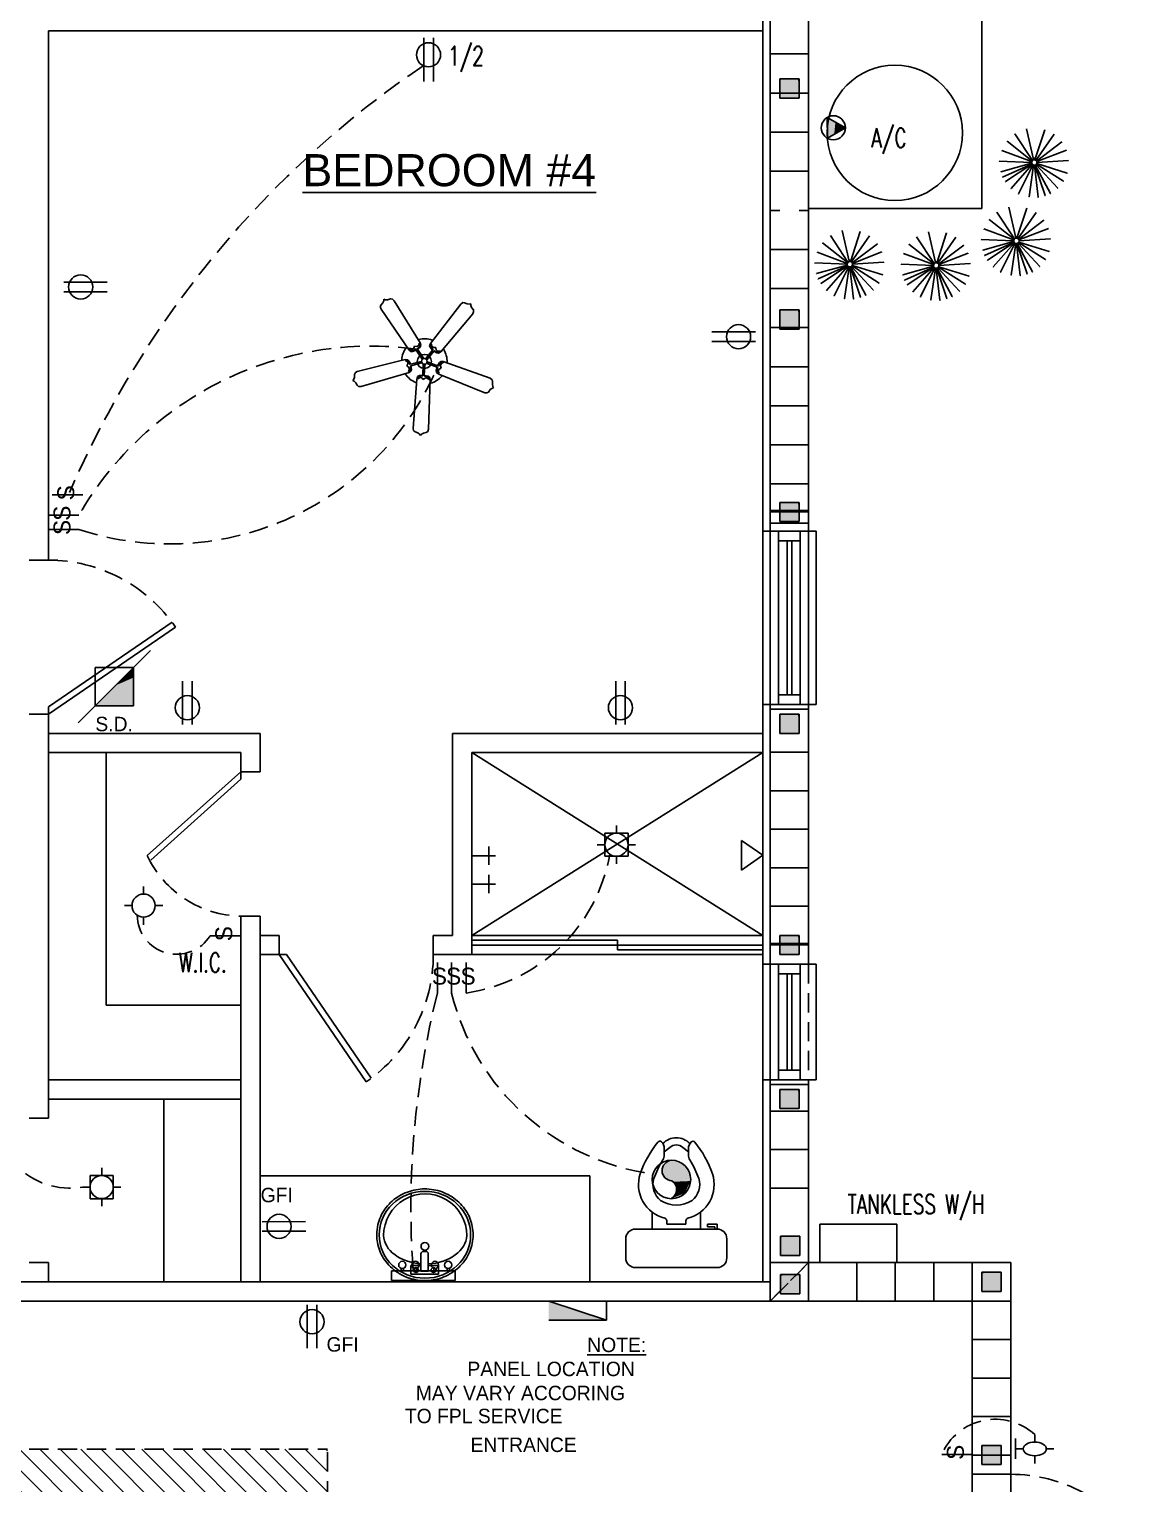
# Model space of a CAD drawing. Header units: inches. Extents: x -25328 to 8149, y -5530 to 4336.
# Drawn here: x -2626.8 to -2396.4, y 1883.8 to 2186.2 of the extents above; entities that cross this region are included whole.
import ezdxf

# ---------------------------------------------------------------- set-up
doc = ezdxf.new("R2010")
doc.units = ezdxf.units.IN
doc.header["$LTSCALE"] = 16
doc.header["$MEASUREMENT"] = 0
doc.linetypes.add('HIDDEN', pattern=[0.375, 0.25, -0.125])
doc.layers.get('0').update_dxf_attribs({"linetype": 'CONTINUOUS'})
doc.layers.add('AREA', color=7, linetype='HIDDEN', plot=False)
for name, color, linetype in [('B1_4', 5, 'CONTINUOUS'), ('BLOCK', 8, 'CONTINUOUS'), ('CELLS', 165, 'CONTINUOUS'), ('CONC', 3, 'CONTINUOUS'), ('COUNTER', 2, 'CONTINUOUS'), ('DIM', 5, 'CONTINUOUS'), ('DIMS', 5, 'CONTINUOUS'), ('DOORS', 1, 'CONTINUOUS'), ('ELECTRIC', 3, 'CONTINUOUS'), ('ELECTRIC LINES', 4, 'HIDDEN'), ('FIXTURES', 2, 'CONTINUOUS'), ('HATCH', 8, 'CONTINUOUS'), ('TEXT', 11, 'CONTINUOUS'), ('TEXT ROOM', 3, 'CONTINUOUS'), ('WALLS EXT', 6, 'CONTINUOUS'), ('WALLS INT', 6, 'CONTINUOUS'), ('WINDOWS', 1, 'CONTINUOUS')]:
    doc.layers.add(name, color=color, linetype=linetype)
doc.styles.add('ARCHM', font='ARCHM.SHX')
doc.styles.add('ATT', font='txt')
doc.styles.add('PAYTS NOTES', font='romans.shx', dxfattribs={"width": 0.7, "height": 4.5})
doc.styles.add('TEST', font='swissk.ttf', dxfattribs={"height": 4})

# ---------------------------------------------------------------- blocks, each defined once
blk = doc.blocks.new('A$C6fa36042')
at = {"layer": 'ELECTRIC'}
for p, q in [((4.16, 18.36), (3.91, 18.07)), ((4.3, 18.65), (4.16, 18.36)), ((4.32, 18.86), (4.3, 18.65)), ((4.54, 18.78), (4.32, 18.86)), ((4.82, 18.79), (4.54, 18.78)), ((5.21, 18.91), (4.82, 18.79)), ((5.49, 18.86), (5.21, 18.91)), ((5.71, 18.67), (5.49, 18.86)), ((9.33, 12.85), (5.71, 18.67)), ((14.95, 18.19), (10.74, 12.73)), ((15.24, 18.4), (14.95, 18.19)), ((15.49, 18.38), (15.24, 18.4)), ((15.84, 18.23), (15.49, 18.38)), ((16.16, 18.19), (15.84, 18.23)), ((16.37, 18.23), (16.16, 18.19)), ((16.37, 18), (16.37, 18.23)), ((3.91, 18.07), (3.81, 17.84)), ((3.81, 17.84), (3.92, 17.5)), ((3.92, 17.5), (7.81, 11.8)), ((12.2, 11.6), (16.62, 16.85)), ((16.46, 17.74), (16.37, 18)), ((16.7, 17.4), (16.46, 17.74)), ((16.62, 16.85), (16.73, 17.12)), ((16.73, 17.12), (16.7, 17.4)), ((8.56, 12.36), (8.46, 12.09)), ((8.87, 12.32), (8.56, 12.36)), ((9.07, 12.39), (8.87, 12.32)), ((8.92, 12), (9.25, 12.34)), ((8.95, 11.94), (9.31, 12.25)), ((9.17, 12.6), (9.07, 12.39)), ((9.2, 12.77), (9.17, 12.6)), ((9.27, 12.76), (9.2, 12.77)), ((9.25, 12.34), (9.34, 12.55)), ((9.34, 12.55), (9.27, 12.76)), ((9.31, 12.25), (9.44, 12.49)), ((9.44, 12.49), (9.33, 12.85)), ((10.74, 12.73), (10.63, 12.45)), ((10.63, 12.45), (10.7, 12.23)), ((10.7, 12.23), (11.06, 11.81)), ((10.84, 12.67), (10.74, 12.49)), ((10.74, 12.49), (10.8, 12.28)), ((10.8, 12.28), (11.11, 11.87)), ((10.89, 12.66), (10.84, 12.67)), ((10.91, 12.48), (10.89, 12.66)), ((11.02, 12.27), (10.91, 12.48)), ((11.21, 12.2), (11.02, 12.27)), ((11.5, 12.19), (11.21, 12.2)), ((11.56, 11.88), (11.5, 12.19)), ((7.27, 10.5), (0.61, 8.85)), ((7.64, 10.49), (7.27, 10.5)), ((7.33, 10.41), (7.29, 10.35)), ((7.29, 10.35), (7.45, 10.27)), ((7.55, 10.42), (7.33, 10.41)), ((7.45, 10.27), (7.62, 10.11)), ((7.73, 10.26), (7.55, 10.42)), ((7.62, 10.11), (7.62, 9.9)), ((7.83, 10.3), (7.64, 10.49)), ((7.95, 9.84), (7.73, 10.26)), ((7.81, 11.8), (8.04, 11.62)), ((8.01, 9.86), (7.83, 10.3)), ((7.92, 11.93), (7.89, 11.88)), ((7.89, 11.88), (8.03, 11.73)), ((8.1, 11.89), (7.92, 11.93)), ((9.45, 10.26), (8.01, 9.86)), ((8.03, 11.73), (8.26, 11.72)), ((8.04, 11.62), (8.28, 11.61)), ((8.34, 11.93), (8.1, 11.89)), ((8.26, 11.72), (8.75, 11.89)), ((8.28, 11.61), (8.78, 11.83)), ((8.46, 12.09), (8.34, 11.93)), ((8.75, 11.89), (8.76, 11.85)), ((8.78, 11.83), (9.6, 10.56)), ((8.94, 11.96), (8.92, 12)), ((9.78, 10.69), (8.95, 11.94)), ((9.52, 10.05), (9.45, 10.26)), ((9.6, 10.56), (9.78, 10.69)), ((11.06, 11.81), (10.11, 10.64)), ((10.11, 10.64), (10.29, 10.52)), ((10.35, 10.19), (10.28, 9.98)), ((10.29, 10.52), (11.22, 11.69)), ((11.75, 9.64), (10.35, 10.19)), ((11.11, 11.87), (11.08, 11.84)), ((11.22, 11.69), (11.63, 11.44)), ((11.24, 11.71), (11.26, 11.74)), ((11.26, 11.74), (11.69, 11.53)), ((11.69, 11.71), (11.56, 11.88)), ((11.63, 11.44), (11.89, 11.4)), ((11.92, 11.68), (11.69, 11.71)), ((11.69, 11.53), (11.92, 11.51)), ((12.03, 10.12), (11.75, 9.64)), ((11.89, 11.4), (12.2, 11.6)), ((12.09, 11.71), (11.92, 11.68)), ((11.92, 11.51), (12.1, 11.64)), ((12.23, 10.25), (12.03, 10.12)), ((12.1, 11.64), (12.09, 11.71)), ((12.3, 10.16), (12.11, 10.03)), ((12.53, 10.23), (12.23, 10.25)), ((12.5, 10.12), (12.3, 10.16)), ((12.51, 10.06), (12.5, 10.12)), ((19.02, 7.91), (12.53, 10.23)), ((0.36, 8.7), (0.22, 8.45)), ((0.22, 8.45), (0.22, 8.04)), ((0.61, 8.85), (0.36, 8.7)), ((1.17, 6.79), (7.79, 8.73)), ((7.62, 9.9), (7.49, 9.62)), ((7.49, 9.62), (7.71, 9.44)), ((7.8, 9.03), (7.7, 8.88)), ((7.7, 8.88), (7.74, 8.83)), ((7.71, 9.44), (7.83, 9.27)), ((7.74, 8.83), (7.93, 8.92)), ((7.79, 8.73), (8.04, 8.89)), ((7.83, 9.27), (7.8, 9.03)), ((7.93, 8.92), (8.01, 9.14)), ((7.98, 9.85), (7.95, 9.84)), ((8.01, 9.14), (7.99, 9.65)), ((7.99, 9.65), (8.04, 9.65)), ((8.04, 8.89), (8.12, 9.11)), ((8.06, 9.66), (9.52, 10.05)), ((8.12, 9.11), (8.06, 9.66)), ((8.98, 8.16), (8.86, 7.81)), ((9.23, 8.28), (8.98, 8.16)), ((9.23, 8.17), (9.02, 8.05)), ((9.7, 8.32), (9.23, 8.28)), ((9.7, 8.25), (9.23, 8.17)), ((9.77, 9.82), (9.7, 8.32)), ((9.7, 8.29), (9.7, 8.25)), ((9.98, 9.82), (9.77, 9.82)), ((9.89, 8.24), (9.9, 8.28)), ((10.38, 8.09), (9.89, 8.24)), ((9.9, 8.31), (9.98, 9.82)), ((10.44, 8.19), (9.9, 8.31)), ((10.28, 9.98), (11.69, 9.45)), ((10.57, 7.95), (10.38, 8.09)), ((10.62, 8.05), (10.44, 8.19)), ((11.69, 9.45), (11.57, 8.99)), ((11.57, 8.99), (11.61, 8.72)), ((11.61, 8.72), (11.91, 8.49)), ((11.75, 9.43), (11.68, 8.96)), ((11.68, 8.96), (11.73, 8.73)), ((11.71, 9.44), (11.75, 9.43)), ((11.73, 8.73), (11.91, 8.6)), ((11.82, 9.61), (11.78, 9.63)), ((12.11, 10.03), (11.82, 9.61)), ((11.85, 9.02), (11.97, 9.19)), ((11.89, 8.79), (11.85, 9.02)), ((11.97, 8.63), (11.89, 8.79)), ((11.91, 8.6), (11.97, 8.63)), ((11.91, 8.49), (18.27, 5.91)), ((11.97, 9.19), (12.24, 9.34)), ((12.17, 9.62), (12.18, 9.82)), ((12.24, 9.34), (12.17, 9.62)), ((12.18, 9.82), (12.34, 9.99)), ((12.34, 9.99), (12.51, 10.06)), ((0.14, 7.78), (0, 7.59)), ((0, 7.59), (0.19, 7.5)), ((0.22, 8.04), (0.14, 7.78)), ((0.19, 7.5), (0.43, 7.28)), ((0.43, 7.28), (0.62, 6.95)), ((0.62, 6.95), (0.81, 6.79)), ((0.81, 6.79), (1.17, 6.79)), ((8.86, 7.81), (8.37, 0.97)), ((9.02, 8.05), (8.96, 7.85)), ((8.96, 7.85), (9.01, 7.79)), ((9.01, 7.79), (9.13, 7.92)), ((9.13, 7.92), (9.34, 8.02)), ((9.34, 8.02), (9.54, 7.96)), ((9.54, 7.96), (9.77, 7.75)), ((9.77, 7.75), (10.01, 7.91)), ((10.01, 7.91), (10.2, 7.96)), ((10.2, 7.96), (10.42, 7.86)), ((10.42, 7.86), (10.54, 7.73)), ((10.5, 0.87), (10.7, 7.76)), ((10.54, 7.73), (10.59, 7.75)), ((10.59, 7.75), (10.57, 7.95)), ((10.7, 7.76), (10.62, 8.05)), ((18.81, 6.01), (19.05, 6.34)), ((19.31, 7.7), (19.02, 7.91)), ((19.05, 6.34), (19.27, 6.5)), ((19.27, 6.5), (19.5, 6.58)), ((19.37, 7.46), (19.31, 7.7)), ((19.33, 7.07), (19.37, 7.46)), ((19.39, 6.76), (19.33, 7.07)), ((19.5, 6.58), (19.39, 6.76)), ((18.27, 5.91), (18.55, 5.89)), ((18.55, 5.89), (18.81, 6.01)), ((8.37, 0.97), (8.43, 0.68)), ((8.43, 0.68), (8.63, 0.48)), ((8.63, 0.48), (9.02, 0.35)), ((9.02, 0.35), (9.24, 0.19)), ((9.24, 0.19), (9.38, 0)), ((9.38, 0), (9.52, 0.16)), ((9.52, 0.16), (9.8, 0.31)), ((9.8, 0.31), (10.18, 0.39)), ((10.18, 0.39), (10.39, 0.53)), ((10.39, 0.53), (10.5, 0.87))]:
    blk.add_line(p, q, dxfattribs=at)
for radius in [0.983, 0.393]:
    blk.add_circle((9.91, 10.25), radius, dxfattribs=at)
for start, end in [(141.8249, 175.765), (69.8249, 103.765), (357.8249, 31.765), (213.8249, 247.765), (285.8249, 319.765)]:
    blk.add_arc((9.91, 10.25), 3.15, start, end, dxfattribs=at)
blk = doc.blocks.new('226')
for p, q in [((0, -9.02), (0, 0)), ((2, -9.02), (2, 0))]:
    blk.add_line(p, q)
blk.add_circle((1, -5.52), 2.51)
blk = doc.blocks.new('SMOKEDET')
at = {"layer": 'ELECTRIC', "linetype": 'Continuous'}
for p, q in [((4.56, 4.17), (8.1, 7.71)), ((-3.44, -3.83), (4.56, 4.17)), ((-3.44, 4.17), (4.56, 4.17)), ((-3.44, -3.83), (-3.44, 4.17)), ((4.56, 4.17), (4.56, -3.83)), ((-3.44, -3.83), (-6.97, -7.36)), ((4.56, -3.83), (-3.44, -3.83))]:
    blk.add_line(p, q, dxfattribs=at)
for points in [[(0.98, 0.51), (4.54, 2.06), (4.56, 4.17)], [(-3.44, -3.83), (4.56, -3.83), (0.98, 0.51), (4.54, 2.06)]]:
    blk.add_solid(points, dxfattribs=at)
at = {"layer": 'TEXT', "style": 'ARCHM'}
blk.add_text('S.D.', height=3, dxfattribs=at).set_placement((-3.39, -9.09))
blk = doc.blocks.new('A$C12A10692')
blk.add_line((1.14, 0), (1.14, 6.34))
at = {"style": 'ARCHM'}
blk.add_text('S', height=3.52, dxfattribs=at).set_placement((0, 1.75))
blk = doc.blocks.new('A$C1FC876C1')
at = {"layer": 'DOORS'}
for p, q in [((26.42, 1.5), (0.72, 19.08)), ((0, 18.07), (26.42, 0)), ((26.42, 0), (26.42, 1.5))]:
    blk.add_line(p, q, dxfattribs=at)
at = {"layer": 'DOORS', "color": 8, "linetype": 'HIDDEN'}
blk.add_arc((26.45, -0.07), 32.07, 90.0483, 145.5621, dxfattribs=at)
blk = doc.blocks.new('CELL')
at = {"layer": 'CELLS', "linetype": 'Continuous'}
for p, q in [((-1.99, -1.89), (-1.99, 2.11)), ((-1.99, 2.11), (2.01, 2.11)), ((2.01, 2.11), (2.01, -1.89)), ((2.01, -1.89), (-1.99, -1.89))]:
    blk.add_line(p, q, dxfattribs=at)
for points in [[(-1.99, 2.11), (-1.99, -1.89), (2.01, 2.11), (-0.07, -1.89)], [(2.01, 2.11), (-0.07, -1.89), (2.01, -0.79), (1.71, -1.89)], [(2.01, -0.79), (1.71, -1.89), (2.01, -1.89)]]:
    blk.add_solid(points, dxfattribs=at)
blk = doc.blocks.new('15PTOI06')
at = {"color": 0, "linetype": 'ByBlock'}
for p, q in [((2, 10.5), (6, 10.5)), ((0, -8.5), (0, 8.5)), ((8, 8.5), (8, -8.5)), ((11.5, 5), (8, 5)), ((9, 2), (9.765178, 2)), ((9, -2), (9, 2)), ((23.431562, 2.5), (24.727861, 2.5)), ((24.931034, 1.327586), (24.062054, 2.5)), ((9.765178, -2), (9, -2)), ((23.431562, -2.5), (24.690476, -2.5)), ((24.931034, -1.327586), (24.062054, -2.5)), ((11.5, -5), (8, -5)), ((8.5, -8), (8, -8)), ((8, -8.5), (9, -8.5)), ((9, -6.5), (8.5, -6.5)), ((8.5, -6.5), (8.5, -8)), ((9, -8.5), (9, -6.5)), ((6, -10.5), (2, -10.5))]:
    blk.add_line(p, q, dxfattribs=at)
for centre, radius, start, end in [((2, 8.5), 2, 90, 180), ((6, 8.5), 2, 0, 90), ((17.25, 0.65), 7.210062, 71.816347, 166.116636), ((12, -13.75), 22.534695, 51.265418, 70.559965), ((19.118098, 0), 6.118098, 147.797266, 212.202734), ((17.25, 0.65), 4.210062, 71.816347, 142.891702), ((12, -13.75), 19.534695, 57.937508, 70.559965), ((24.727861, 4.5), 2, 270, 314.939898), ((25.787408, 3.438228), 0.5, 314.939898, 51.265418), ((9.765178, 2.5), 0.5, 270, 346.116636), ((23.431562, 4.5), 2, 237.937508, 270), ((23.666667, 0), 1.833333, 313.602819, 46.397181), ((23.166667, 0), 3.833333, 313.602819, 46.397181), ((9.765178, -2.5), 0.5, 13.883364, 90), ((17.25, -0.65), 7.210062, 193.883364, 288.183653), ((12, 13.75), 19.534695, 289.440035, 302.062492), ((23.431562, -4.5), 2, 90, 122.062492), ((24.690476, -4.5), 2, 44.162471, 90), ((17.25, -0.65), 4.210062, 217.108298, 288.183653), ((12, 13.75), 22.534695, 289.440035, 308.665009), ((25.766527, -3.454957), 0.5, 308.665009, 44.162471), ((2, -8.5), 2, 180, 270), ((6, -8.5), 2, 270, 0)]:
    blk.add_arc(centre, radius, start, end, dxfattribs=at)
at = {"color": 0, "linetype": 'ByBlock', "style": 'ATT', "flags": 3}
blk.add_attdef('ITEM', (0, -19.5), '', height=6, dxfattribs=at)
blk = doc.blocks.new('pv_snk_lav')
at = {"color": 8}
for p, q in [((-2.92, 19.75), (2.86, 19.75)), ((-2.92, 17.96), (-2.92, 19.75)), ((-0.81, 19.18), (-0.81, 15.54)), ((-0.81, 19.18), (0.69, 19.18)), ((0.69, 19.18), (0.69, 15.54)), ((2.86, 19.75), (2.86, 17.96)), ((-0.81, 17.96), (-2.92, 17.96)), ((2.86, 17.96), (0.69, 17.96)), ((-0.31, 15.04), (0.19, 15.04))]:
    blk.add_line(p, q, dxfattribs=at)
for centre in [(-1.85, 18.92), (1.79, 18.92)]:
    blk.add_circle(centre, 0.504, dxfattribs=at)
blk.add_circle((0, 14), 0.805)
for centre, start, end in [((-0.31, 15.54), 180, 270), ((0.19, 15.54), 270, 0)]:
    blk.add_arc(centre, 0.5, start, end, dxfattribs=at)
blk.add_ellipse((0, 11.59), major_axis=(-9.51, 0), ratio=0.94926)
for centre, ratio, start_param, end_param in [((0.06, 11.59), 0.701896, 4.81318, 6.256692), ((0.06, 11.59), 0.701896, 3.168086, 4.639508), ((0.06, 11.75), 1, 0, 3.141593)]:
    blk.add_ellipse(centre, major_axis=(-8.65, 0), ratio=ratio, start_param=start_param, end_param=end_param)
blk.add_open_spline([(-10.01, 11.59), (-10.01, 10.88), (-9.93, 10.17), (-9.49, 8.32), (-8.99, 7.22), (-7.6, 5.27), (-6.71, 4.42), (-4.67, 3.08), (-3.52, 2.59), (-1.12, 2.04), (0.13, 1.99), (2.58, 2.3), (3.78, 2.68), (5.94, 3.82), (6.91, 4.59), (8.49, 6.4), (9.11, 7.45), (9.89, 9.69), (10.06, 10.88), (9.94, 13.25), (9.64, 14.41), (8.63, 16.57), (7.91, 17.55), (6.14, 19.21), (5.1, 19.88), (2.82, 20.81), (1.6, 21.07), (-0.87, 21.16), (-2.11, 20.98), (-4.45, 20.21), (-5.54, 19.61), (-7.43, 18.09), (-8.22, 17.16), (-9.4, 15.08), (-9.78, 13.93), (-9.99, 12.37), (-10.01, 11.98), (-10.01, 11.59)], degree=3, knots=[0, 0, 0, 0, 0.222872, 0.222872, 0.593959, 0.593959, 0.965045, 0.965045, 1.336132, 1.336132, 1.707218, 1.707218, 2.078305, 2.078305, 2.449391, 2.449391, 2.820478, 2.820478, 3.191564, 3.191564, 3.562651, 3.562651, 3.933737, 3.933737, 4.304824, 4.304824, 4.67591, 4.67591, 5.046996, 5.046996, 5.418083, 5.418083, 5.789169, 5.789169, 6.160256, 6.160256, 6.283185, 6.283185, 6.283185, 6.283185], dxfattribs=at)
blk = doc.blocks.new('A$Caeedf5d7')
at = {"color": 55, "linetype": 'Continuous', "lineweight": -2, "true_color": 0x999f6f}
for points in [[(1.34, 1.489), (0.629, 2.565), (0.629, 2.565)], [(1.39, 1.522), (1.109, 2.763), (1.109, 2.763)], [(1.44, 1.506), (1.837, 2.73), (1.837, 2.73)], [(1.473, 1.489), (2.217, 2.548), (2.217, 2.548)], [(1.307, 1.44), (0.099, 1.886), (0.099, 1.886)], [(1.324, 1.473), (0.314, 2.267), (0.314, 2.267)], [(1.506, 1.456), (2.532, 2.234), (2.532, 2.234)], [(1.522, 1.44), (2.714, 1.903), (2.714, 1.903)], [(1.307, 1.406), (0, 1.456), (0, 1.456)], [(1.307, 1.373), (0.066, 1.026), (0.066, 1.026)], [(1.307, 1.34), (0.132, 0.811), (0.132, 0.811)], [(1.324, 1.34), (0.248, 0.629), (0.248, 0.629)], [(1.324, 1.307), (0.48, 0.347), (0.48, 0.347)], [(1.357, 1.291), (0.778, 0.132), (0.778, 0.132)], [(1.39, 1.291), (1.208, 0.017), (1.208, 0.017)], [(1.423, 1.291), (1.572, 0), (1.572, 0)], [(1.44, 1.291), (1.853, 0.066), (1.853, 0.066)], [(1.456, 1.291), (2.068, 0.149), (2.068, 0.149)], [(1.489, 1.307), (2.366, 0.364), (2.366, 0.364)], [(1.506, 1.34), (2.598, 0.645), (2.598, 0.645)], [(1.522, 1.406), (2.796, 1.489), (2.796, 1.489)], [(1.522, 1.357), (2.747, 0.976), (2.747, 0.976)]]:
    blk.add_lwpolyline(points, dxfattribs=at)
at = {"color": 254, "linetype": 'Continuous', "lineweight": -2, "true_color": 0xe3e9d2}
blk.add_lwpolyline([(1.44, 1.572), (1.39, 1.555), (1.39, 1.555)], dxfattribs=at)
at = {"color": 55, "linetype": 'Continuous', "lineweight": -2, "true_color": 0x999f6f}
blk.add_open_spline([(1.34, 1.489), (1.307, 1.44), (1.291, 1.373), (1.34, 1.324), (1.34, 1.324), (1.373, 1.291), (1.456, 1.274), (1.489, 1.324), (1.489, 1.324), (1.539, 1.357), (1.539, 1.44), (1.506, 1.473), (1.506, 1.473), (1.456, 1.522), (1.39, 1.522), (1.34, 1.489)], degree=3, knots=[0, 0, 0, 0, 0.0625, 0.0625, 0.0625, 0.062501, 0.125, 0.125, 0.125, 0.125001, 0.1875, 0.1875, 0.1875, 0.187501, 1, 1, 1, 1], dxfattribs=at)
blk = doc.blocks.new('ELEC220')
at = {"layer": 'ELECTRIC', "linetype": 'Continuous', "extrusion": (0, 0, -1)}
for p, q in [((2.38, -0.01), (-1.37, 2.14)), ((2.38, -0.01), (-1.37, 2.14)), ((-1.37, 2.14), (-1.36, -2.19)), ((-1.37, 2.14), (-1.36, -2.19)), ((-1.36, -2.19), (2.38, -0.01)), ((-1.36, -2.19), (2.38, -0.01))]:
    blk.add_line(p, q, dxfattribs=at)
blk.add_circle((0.12, -0.02), 2.5, dxfattribs=at)
for points in [[(1.36, -2.19), (-2.38, -0.01), (1.37, 2.14), (1.36, -2.19)], [(1.36, -2.19), (1.37, 2.14), (-0.06, -1.38), (-0.32, 1.2)], [(-0.06, -1.38), (-0.32, 1.2), (-1.35, -0.6), (-1.64, 0.43)], [(-1.35, -0.6), (-1.64, 0.43), (-2.38, -0.01)]]:
    blk.add_solid(points, dxfattribs=at)
blk = doc.blocks.new('LIGHT')
at = {"layer": 'TEXT', "linetype": 'Continuous'}
for p, q in [((0, 2.41), (0, 4)), ((-2.41, 0), (-4, 0)), ((2.41, 0), (4, 0)), ((0, -2.41), (0, -4))]:
    blk.add_line(p, q, dxfattribs=at)
blk.add_circle((0, 0), 2.41, dxfattribs=at)
blk = doc.blocks.new('OHLIGHT')
at = {"layer": 'ELECTRIC'}
blk.add_blockref('LIGHT', (0.99, -0.12), dxfattribs=at)
blk = doc.blocks.new('A$C0D594376')
at = {"layer": 'ELECTRIC'}
for p, q in [((0, 2), (0, 4)), ((0, 4), (13.24, 4)), ((13.24, 4), (13.24, 2)), ((0, 2), (13.24, 2)), ((1.22, 2), (1.22, 1.46)), ((1.72, 2), (1.72, 1.47)), ((3.96, 2), (3.96, 1.46)), ((4.46, 2), (4.46, 1.47)), ((8, 2), (8, 1.46)), ((8.5, 2), (8.5, 1.47)), ((10.74, 2), (10.74, 1.46)), ((11.24, 2), (11.24, 1.47))]:
    blk.add_line(p, q, dxfattribs=at)
for centre in [(1.48, 0.75), (4.22, 0.75), (8.26, 0.75), (11.01, 0.75)]:
    blk.add_circle(centre, 0.753, dxfattribs=at)
blk = doc.blocks.new('BATHFAN')
at = {"layer": 'ELECTRIC', "linetype": 'Continuous'}
blk.add_circle((-0.43, -0.03), 4, dxfattribs=at)
for centre, radius, start, end in [((-0.23, 1.82), 2.15, 95.6022, 266.541), ((-1.46, -2.12), 2.11, 298.9646, 58.5156)]:
    blk.add_arc(centre, radius, start, end, dxfattribs=at)
for points in [[(-1.69, 3.4), (3.09, 1.2), (-2.33, 2), (3.57, -0.08)], [(-0.4, 3.97), (2.45, 2.8), (-1.69, 3.4), (3.09, 1.2)], [(-2.33, 2), (3.57, -0.08), (-2.37, 1.56), (3.53, -0.24)], [(-2.37, 1.56), (3.53, -0.24), (-2.17, 0.84), (3.49, -0.32)], [(-2.17, 0.84), (3.49, -0.32), (-1.69, 0.28), (1.64, 0.04)], [(-1.69, 0.28), (1.64, 0.04), (-1.08, -0.12), (2.09, -0.08)], [(-1.08, -0.12), (2.09, -0.08), (-0.12, -0.52), (3.45, -0.36)], [(-0.12, -0.52), (3.45, -0.36), (0.4, -1.05), (3.25, -0.88)], [(0.4, -1.05), (3.25, -0.88), (0.64, -1.61), (2.65, -2.29)], [(0.64, -2.65), (2.41, -2.89), (0.4, -3.21), (1.44, -3.25)], [(0.64, -1.61), (2.65, -2.29), (0.64, -2.65), (2.41, -2.89)], [(0.16, -3.57), (0.44, -3.65), (-0.44, -3.97)], [(0.4, -3.21), (1.44, -3.25), (0.16, -3.57), (0.44, -3.65)]]:
    blk.add_solid(points, dxfattribs=at)
blk = doc.blocks.new('A$C39992C4D')
at = {"layer": 'ELECTRIC'}
blk.add_blockref('BATHFAN', (4.43, 4.03), dxfattribs=at)
blk = doc.blocks.new('CANLIGHT')
at = {"layer": 'ELECTRIC', "color": 3}
for p, q in [((-2.96, -2.14), (-2.96, 2.69)), ((-2.96, 2.69), (1.86, 2.69)), ((1.86, 2.69), (1.86, -2.14)), ((1.86, -2.14), (-2.96, -2.14))]:
    blk.add_line(p, q, dxfattribs=at)
blk.add_blockref('LIGHT', (-0.55, 0.28), dxfattribs=at)

msp = doc.modelspace()

# ---------------------------------------------------------------- hatches: boundary and pattern name
at = {"layer": 'BLOCK'}
h = msp.add_hatch(dxfattribs=at)
h.set_pattern_fill('LINE', color=165, scale=65, style=0)
h.set_pattern_definition([(0, (-3585.759, -1702.746), (0, 8.125), [])])
h.paths.add_polyline_path([(-2466.7977877, 2223.80728168), (-2466.7977877, 2219.80728168), (-2470.7977877, 2219.80728168), (-2470.7977877, 2223.80728168)], flags=16)
h.paths.add_polyline_path([(-2470.7977877, 2267.80728168), (-2470.7977877, 2271.80728168), (-2466.7977877, 2271.80728168), (-2466.7977877, 2267.80728168)], flags=16)
h.paths.add_polyline_path([(-2466.7977877, 2151.80728168), (-2466.7977877, 2147.80728168), (-2470.7977877, 2147.80728168), (-2470.7977877, 2151.80728168)], flags=16)
h.paths.add_polyline_path([(-2464.7977877, 2289.80728168), (-2472.7977877, 2289.80728168), (-2472.7977877, 2078.125), (-2470.7977877, 2078.125), (-2470.7977877, 2079.80728168), (-2466.7977877, 2079.80728168), (-2466.7977877, 2078.125), (-2464.7977877, 2078.125)])
at = {"layer": 'ELECTRIC'}
msp.add_hatch(color=256, dxfattribs=at).paths.add_polyline_path([(-2518.7977877, 1921.80728168), (-2506.7977877, 1917.80728168), (-2518.7977877, 1917.80728168)])
at = {"layer": 'HATCH'}
h = msp.add_hatch(dxfattribs=at)
h.set_pattern_fill('ANSI31', color=165, scale=24, angle=270, style=0)
h.set_pattern_definition([(315, (1329.596, 20), (2.1213203, 2.1213203), [])])
h.paths.add_polyline_path([(-2656.7977877, 1652.4010202), (-2564.7977877, 1652.4010202), (-2564.7977877, 1891.02788497), (-2656.7977877, 1891.02788497)])
h.paths.add_polyline_path([(-2631.20331538, 1847.68867059), (-2631.20331538, 1877.68867059), (-2583.20331538, 1877.68867059), (-2583.20331538, 1847.68867059)], flags=16)
h.paths.add_polyline_path([(-2671.5727877, 1883.28329613), (-2654.0227877, 1883.28329613), (-2654.0227877, 1890.89043898), (-2671.5727877, 1890.89043898)], flags=9)
h.paths.add_polyline_path([(-2617.70679526, 1858.5463319), (-2585.80203336, 1858.5463319), (-2585.80203336, 1865.68918905), (-2617.70679526, 1865.68918905)], flags=8)
h.paths.add_polyline_path([(-2617.10908477, 1853.16497752), (-2592.82337049, 1853.16497752), (-2592.82337049, 1859.16497752), (-2617.10908477, 1859.16497752)], flags=8)
h.paths.add_polyline_path([(-2614.37103689, 1658.03987941), (-2536.50437022, 1658.03987941), (-2536.50437022, 1664.80178417), (-2614.37103689, 1664.80178417)], flags=9)
h.paths.add_polyline_path([(-2616.77554746, 1666.0435607), (-2557.30168459, 1666.0435607), (-2557.30168459, 1673.94580102), (-2616.77554746, 1673.94580102)], flags=9)

# ---------------------------------------------------------------- linework, layer by layer
at = {"layer": 'AREA', "color": 165}
for points in [[(-3048.7977877, 2417.79321465), (-2786.99811186, 2417.79521818), (-2786.99811186, 2535.80728168), (-2614.7977877, 2535.80728168), (-2614.7977877, 2477.80728168), (-2464.7977877, 2477.80728168), (-2464.7977877, 1929.80728168), (-2472.7977877, 1921.80728168), (-2682.7977877, 1921.80728168), (-2682.7977877, 1897.80728168), (-2766.7977877, 1897.80728168), (-2766.7977877, 1973.80728168), (-2887.7977877, 1973.80728168), (-2887.7977877, 2021.80728168), (-2971.7977877, 2021.80728168)], [(-2766.7977877, 1897.80728168), (-2682.7977877, 1897.80728168), (-2682.7977877, 1921.80728168), (-2472.7977877, 1921.80728168), (-2464.7977877, 1929.80728168), (-2422.7977877, 1929.80728168), (-2422.7977877, 1509.80728168), (-2513.3590792, 1509.80728168), (-2513.3590792, 1501.80728168), (-2652.2364962, 1501.80728168), (-2652.2364962, 1509.80728168), (-2742.7977877, 1509.80728168), (-2742.7977877, 1649.80728168), (-2766.7977877, 1649.80728168), (-2766.7977877, 1897.80728168)]]:
    msp.add_lwpolyline(points, dxfattribs=at)
at = {"layer": 'B1_4', "color": 165, "linetype": 'HIDDEN'}
msp.add_line((-2564.7977877, 1921.80728168), (-2622.7977877, 1921.80728168), dxfattribs=at)
at = {"layer": 'BLOCK', "color": 165}
for p, q in [((-2464.7977877, 2086.125), (-2472.7977877, 2086.125)), ((-2464.7977877, 2085.875), (-2472.7977877, 2085.875)), ((-2472.7977877, 2044.80728168), (-2464.7977877, 2044.80728168)), ((-2464.7977877, 2035.875), (-2472.7977877, 2035.875)), ((-2464.7977877, 2027.875), (-2472.7977877, 2027.875)), ((-2464.7977877, 2019.875), (-2472.7977877, 2019.875)), ((-2464.7977877, 2011.875), (-2472.7977877, 2011.875)), ((-2464.7977877, 2003.875), (-2472.7977877, 2003.875)), ((-2464.7977877, 1996.125), (-2472.7977877, 1996.125)), ((-2464.7977877, 1995.875), (-2472.7977877, 1995.875)), ((-2472.7977877, 1966.80728168), (-2464.7977877, 1966.80728168)), ((-2464.7977877, 1961.30728168), (-2472.7977877, 1961.30728168)), ((-2464.7977877, 1953.30728168), (-2472.7977877, 1953.30728168)), ((-2464.7977877, 1945.30728168), (-2472.7977877, 1945.30728168)), ((-2464.7977877, 1929.80728168), (-2472.7977877, 1929.80728168)), ((-2464.7977877, 1929.80728168), (-2464.7977877, 1921.80728168)), ((-2454.7977877, 1921.80728168), (-2454.7977877, 1929.80728168)), ((-2446.7977877, 1921.80728168), (-2446.7977877, 1929.80728168)), ((-2438.7977877, 1921.80728168), (-2438.7977877, 1929.80728168)), ((-2430.7977877, 1921.80728168), (-2430.7977877, 1929.80728168)), ((-2430.7977877, 1921.80728168), (-2422.7977877, 1921.80728168)), ((-2430.7977877, 1913.80728168), (-2422.7977877, 1913.80728168)), ((-2430.7977877, 1905.80728168), (-2422.7977877, 1905.80728168)), ((-2430.7977877, 1897.80728168), (-2422.7977877, 1897.80728168)), ((-2430.7977877, 1889.80728168), (-2422.7977877, 1889.80728168))]:
    msp.add_line(p, q, dxfattribs=at)
at = {"layer": 'CONC', "color": 165}
for p, q in [((-2428.7977877, 2218.89096783), (-2428.7977877, 2148.89096783)), ((-2428.7977877, 2148.89096783), (-2464.7977877, 2148.89096783))]:
    msp.add_line(p, q, dxfattribs=at)
at = {"layer": 'COUNTER', "color": 165}
for p, q in [((-2598.7977877, 1925.80728168), (-2598.7977877, 1963.80728168)), ((-2510.2977877, 1947.80728168), (-2578.7977877, 1947.80728168)), ((-2510.2977877, 1925.80728168), (-2510.2977877, 1947.80728168))]:
    msp.add_line(p, q, dxfattribs=at)
at = {"layer": 'DIM', "color": 165}
for p, q in [((-2534.7977877, 1997.80728168), (-2474.2977877, 2035.80728168)), ((-2534.7977877, 2035.80728168), (-2474.2977877, 1997.80728168)), ((-2478.73658188, 2011.3854232), (-2478.73658188, 2017.56488727)), ((-2474.2977877, 2014.47515523), (-2478.73658188, 2017.56488727)), ((-2534.7977877, 2014.37840223), (-2529.90497636, 2014.37840223)), ((-2531.25797199, 2016.28589175), (-2531.25797199, 2012.47091271)), ((-2474.2977877, 2014.47515523), (-2478.73658188, 2011.3854232)), ((-2534.7977877, 2008.49115537), (-2529.90497636, 2008.49115537)), ((-2531.25797199, 2010.39864489), (-2531.25797199, 2006.58366585)), ((-2422.7977877, 1885.80728168), (-2430.7977877, 1885.80728168))]:
    msp.add_line(p, q, dxfattribs=at)
at = {"layer": 'DOORS', "color": 165}
for p, q in [((-2602.24756464, 2014.40169791), (-2582.7977877, 2031.80728168)), ((-2582.7977877, 2030.30728168), (-2601.4748349, 2013.4301824)), ((-2582.7977877, 2031.80728168), (-2582.7977877, 2030.30728168))]:
    msp.add_line(p, q, dxfattribs=at)
at = {"layer": 'DOORS', "color": 165, "linetype": 'HIDDEN'}
for p in [(-2656.7977877, 1891.02788497), (-2564.7977877, 1652.4010202)]:
    msp.add_line(p, (-2564.7977877, 1891.02788497), dxfattribs=at)
msp.add_arc((-2582.41782316, 2023.70959078), 21.90560469, 205.1449159293, 269.0061239414, dxfattribs=at)
at = {"layer": 'ELECTRIC'}
for p, q in [((-2506.7977877, 1917.80728168), (-2518.7977877, 1921.80728168)), ((-2506.7977877, 1917.80728168), (-2506.7977877, 1921.80728168)), ((-2518.7977877, 1917.80728168), (-2506.7977877, 1917.80728168))]:
    msp.add_line(p, q, dxfattribs=at)
at = {"layer": 'ELECTRIC', "color": 11}
for p, q in [((-2417.81978712, 1892.49913637), (-2417.81978712, 1894.07876092)), ((-2421.81978712, 1891.07876092), (-2420.23071726, 1891.07876092)), ((-2415.40885698, 1891.07876092), (-2413.81978712, 1891.07876092)), ((-2417.81978712, 1888.07876092), (-2417.81978712, 1889.65838547))]:
    msp.add_line(p, q, dxfattribs=at)
at = {"layer": 'ELECTRIC', "color": 11, "extrusion": (0, 0, -1)}
msp.add_ellipse((-2417.81978712, 1891.07876092), major_axis=(2.41093014, 0), ratio=0.5891400273, dxfattribs=at)
at = {"layer": 'ELECTRIC LINES'}
for centre, radius, start, end in [((-2429.70995619, 2008.32851892), 205.54733703, 124.0788425565, 156.6351632614), ((-2555.61069862, 2050.05868105), 70.2274061, 82.2193111395, 150.0434463919), ((-2597.64022962, 2139.74572474), 60.57176837, 251.9024136342, 337.480078934), ((-2541.02165096, 2020.9628043), 35.49074312, 278.1341824775, 349.7706870116), ((-2596.12630488, 2002.09971412), 8.21171922, 180.7377269977, 327.8881343947), ((-2362.00038842, 1940.99565182), 185.45611167, 166.0103247145, 184.0209309439), ((-2490.42511754, 1997.7845347), 50.02450578, 193.8270071187, 262.2736463065), ((-2618.2837499, 1961.1201083), 15.8265639, 168.9538684267, 279.3315454376), ((-2972.34309023, 1689.85052043), 379.78927456, 19.8274572553, 36.4684482916), ((-2425.99955306, 1885.09210005), 12.1518988, 47.6911640451, 156.4524657935), ((-2472.86510422, 1904.58664543), 433.26425539, 181.4001396829, 250.5689631877)]:
    msp.add_arc(centre, radius, start, end, dxfattribs=at)
at = {"layer": 'FIXTURES', "color": 165}
msp.add_circle((-2446.90076769, 2164.60548701), 14.05600247, dxfattribs=at)
at = {"layer": 'TEXT'}
for q in [(-2421.81978712, 1893.21562159), (-2421.81978712, 1889.05382202)]:
    msp.add_line((-2421.81978712, 1891.07876092), q, dxfattribs=at)
at = {"layer": 'WALLS EXT', "color": 165}
for p, q in [((-2474.2977877, 1929.30728168), (-2474.2977877, 2468.30728168)), ((-2464.7977877, 1991.80728168), (-2464.7977877, 2300.80728168)), ((-2472.7977877, 1921.80728168), (-2472.7977877, 2289.80728168)), ((-2474.2977877, 2185.80728168), (-2622.7977877, 2185.80728168)), ((-2578.7977877, 2039.80728168), (-2620.79778721, 2039.80728168)), ((-2578.7977877, 2031.80728168), (-2578.7977877, 2039.80728168)), ((-2538.7977877, 1997.80728168), (-2538.7977877, 2039.80728168)), ((-2474.2977877, 2039.80728168), (-2538.7977877, 2039.80728168)), ((-2582.7977877, 2035.80728168), (-2622.7977877, 2035.80728168)), ((-2582.7977877, 2031.80728168), (-2582.7977877, 2035.80728168)), ((-2534.7977877, 1997.80728168), (-2534.7977877, 2035.80728168)), ((-2474.2977877, 2035.80728168), (-2534.7977877, 2035.80728168)), ((-2474.2977877, 2035.80728168), (-2474.2977877, 1925.80728168)), ((-2582.7977877, 1925.80728168), (-2582.7977877, 2001.80728168)), ((-2578.7977877, 1925.80728168), (-2578.7977877, 2001.80728168)), ((-2574.7977877, 1997.80728168), (-2578.7977877, 1997.80728168)), ((-2574.7977877, 1993.80728168), (-2574.7977877, 1997.80728168)), ((-2542.7977877, 1993.80728168), (-2542.7977877, 1997.80728168)), ((-2542.7977877, 1997.80728168), (-2538.7977877, 1997.80728168)), ((-2474.2977877, 1997.80728168), (-2534.7977877, 1997.80728168)), ((-2534.7977877, 1997.80728168), (-2534.7977877, 1993.80728168)), ((-2574.7977877, 1993.80728168), (-2578.7977877, 1993.80728168)), ((-2534.7977877, 1993.80728168), (-2542.7977877, 1993.80728168)), ((-2474.2977877, 1993.80728168), (-2534.7977877, 1993.80728168)), ((-2582.7977877, 1983.29819922), (-2610.7977877, 1983.29819922)), ((-2464.7977877, 1929.80728168), (-2464.7977877, 1967.80728168)), ((-2422.7977877, 1649.80728168), (-2422.7977877, 1929.80728168)), ((-2430.7977877, 1657.80728168), (-2430.7977877, 1921.80728168))]:
    msp.add_line(p, q, dxfattribs=at)
at = {"layer": 'WALLS INT', "color": 165}
for p, q in [((-2622.7977877, 2075.80728168), (-2622.7977877, 2185.80728168)), ((-2620.79778695, 2075.80728168), (-2626.79778718, 2075.80728168)), ((-2622.7977877, 2075.80728168), (-2626.79778718, 2075.80728168)), ((-2626.7977877, 2043.80728168), (-2622.7977877, 2043.80728168)), ((-2622.7977877, 2043.80728165, -14.46699358), (-2626.79778718, 2043.80728168)), ((-2622.7977877, 1961.80728168), (-2622.7977877, 2043.80728165)), ((-2587.5687221, 2039.80728168), (-2622.7977877, 2039.80728168)), ((-2620.79778721, 2039.80728168), (-2587.5687221, 2039.80728168)), ((-2587.5687221, 2035.80728168), (-2622.7977877, 2035.80728168)), ((-2610.7977877, 1983.29819922), (-2610.7977877, 2035.80728168)), ((-2578.7977877, 2031.80728168), (-2582.7977877, 2031.80728168)), ((-2622.7977877, 2011.80728168), (-2622.7977877, 1959.80728168)), ((-2578.7977877, 2001.80728168), (-2582.7977877, 2001.80728168)), ((-2622.7977877, 1967.80728168), (-2582.7977877, 1967.80728168)), ((-2622.7977877, 1963.80728168), (-2582.7977877, 1963.80728168)), ((-2626.7977877, 1959.80728168), (-2622.7977877, 1959.80728168)), ((-2446.44838127, 1937.80728168), (-2462.44838127, 1937.80728168)), ((-2462.44838127, 1929.80728168), (-2462.44838127, 1937.80728168)), ((-2446.44838127, 1929.80728168), (-2446.44838127, 1937.80728168)), ((-2626.7977877, 1929.80728168), (-2622.7977877, 1929.80728168)), ((-2622.7977877, 1929.80728168), (-2622.7977877, 1925.80728168)), ((-2464.7977877, 1929.80728168), (-2422.7977877, 1929.80728168)), ((-2630.7977877, 1925.80728168), (-2622.7977877, 1925.80728168)), ((-2622.7977877, 1925.80728168), (-2472.7977877, 1925.80728168)), ((-2582.7977877, 1925.80728168), (-2478.7977877, 1925.80728168)), ((-2682.7977877, 1921.80728168), (-2622.7977877, 1921.80728168)), ((-2622.7977877, 1921.80728168), (-2472.7977877, 1921.80728168)), ((-2582.7977877, 1921.80728168), (-2568.7977877, 1921.80728168)), ((-2564.7977877, 1921.80728168), (-2472.7977877, 1921.80728168)), ((-2472.7977877, 1921.80728168), (-2430.7977877, 1921.80728168))]:
    msp.add_line(p, q, dxfattribs=at)
at = {"layer": 'WINDOWS', "color": 165}
for p, q in [((-2471.03994135, 2081.80728168), (-2466.53994135, 2081.80728168)), ((-2471.03994135, 2079.80728168), (-2471.03994135, 2081.80728168)), ((-2471.03994135, 2081.80728168), (-2466.53994135, 2081.80728168)), ((-2466.53994135, 2081.80728168), (-2466.53994135, 2079.80728168)), ((-2471.03994135, 2079.80728168), (-2471.03994135, 2047.80728168)), ((-2468.78994135, 2079.80728168), (-2471.03994135, 2079.80728168)), ((-2466.53994135, 2079.80728168), (-2471.03994135, 2079.80728168)), ((-2466.53994135, 2079.80728168), (-2471.03994135, 2079.80728168)), ((-2469.28994135, 2047.80728168), (-2469.28994135, 2079.80728168)), ((-2468.28994135, 2047.80728168), (-2468.28994135, 2079.80728168)), ((-2466.53994135, 2047.80728168), (-2466.53994135, 2079.80728168)), ((-2468.78994135, 2047.80728168), (-2471.03994135, 2047.80728168)), ((-2471.03994135, 2047.80728168), (-2471.03994135, 2045.80728168)), ((-2471.03994135, 2047.80728168), (-2466.53994135, 2047.80728168)), ((-2466.53994135, 2047.80728168), (-2468.78994135, 2047.80728168)), ((-2466.53994135, 2045.80728168), (-2466.53994135, 2047.80728168)), ((-2471.03994135, 2045.80728168), (-2466.53994135, 2045.80728168)), ((-2504.5477877, 1996.80728168), (-2534.7977877, 1996.80728168)), ((-2504.5477877, 1995.80728168), (-2534.7977877, 1995.80728168)), ((-2504.5477877, 1994.80728168), (-2504.5477877, 1996.80728168)), ((-2474.2977877, 1995.80728168), (-2504.5477877, 1995.80728168)), ((-2474.2977877, 1994.80728168), (-2504.5477877, 1994.80728168)), ((-2471.03994135, 1991.80728168), (-2466.53994135, 1991.80728168)), ((-2471.03994135, 1989.80728168), (-2471.03994135, 1991.80728168)), ((-2471.03994135, 1991.80728168), (-2466.53994135, 1991.80728168)), ((-2471.03994135, 1989.80728168), (-2471.03994135, 1969.80728168)), ((-2468.78994135, 1989.80728168), (-2471.03994135, 1989.80728168)), ((-2466.53994135, 1989.80728168), (-2471.03994135, 1989.80728168)), ((-2466.53994135, 1989.80728168), (-2471.03994135, 1989.80728168)), ((-2469.28994135, 1969.80728168), (-2469.28994135, 1989.80728168)), ((-2468.28994135, 1969.80728168), (-2468.28994135, 1989.80728168)), ((-2466.53994135, 1991.80728168), (-2466.53994135, 1989.80728168)), ((-2466.53994135, 1969.80728168), (-2466.53994135, 1989.80728168)), ((-2468.78994135, 1969.80728168), (-2471.03994135, 1969.80728168)), ((-2471.03994135, 1969.80728168), (-2471.03994135, 1967.80728168)), ((-2471.03994135, 1969.80728168), (-2466.53994135, 1969.80728168)), ((-2466.53994135, 1969.80728168), (-2468.78994135, 1969.80728168)), ((-2466.53994135, 1967.80728168), (-2466.53994135, 1969.80728168)), ((-2471.03994135, 1967.80728168), (-2466.53994135, 1967.80728168))]:
    msp.add_line(p, q, dxfattribs=at)
for points in [[(-2474.2977877, 2081.80728168), (-2463.24026955, 2081.80728168), (-2463.24026955, 2045.80728168), (-2474.2977877, 2045.80728168)], [(-2474.2977877, 1991.80728168), (-2463.24026955, 1991.80728168), (-2463.24026955, 1967.80728168), (-2474.2977877, 1967.80728168)]]:
    msp.add_lwpolyline(points, dxfattribs=at)

# ---------------------------------------------------------------- block references
at = {"layer": 'CELLS', "color": 165, "xscale": -1}
for name, p, rotation in [('CELL', (-2468.80695723, 2173.91795463), 180), ('CELL', (-2468.80695723, 2125.91795463), 180), ('CELL', (-2468.80695723, 2085.91795463), 180), ('CELL', (-2468.80695723, 2041.91795463), 180), ('CELL', (-2468.80695723, 1995.91795463), 180), ('A$C1FC876C1', (-2574.79778613, 1967.38883492), 270), ('CELL', (-2468.80695723, 1963.91795463), 180), ('CELL', (-2468.76039698, 1933.30077024), 270), ('CELL', (-2468.76039698, 1925.30077024), 270), ('CELL', (-2426.90846064, 1925.80077024), 270), ('CELL', (-2426.90846064, 1889.80077024), 270)]:
    msp.add_blockref(name, p, dxfattribs=dict(at, rotation=rotation))
for p in [(-2596.37934094, 2043.80728322), (-2396.37934094, 1853.80728325)]:
    msp.add_blockref('A$C1FC876C1', p, dxfattribs=at)
at = {"layer": 'DIM', "color": 165, "xscale": 5.139473446124026, "yscale": 5.139473446124026, "zscale": 5.139473446124026}
for p in [(-2425.19434667, 2151.24231405), (-2428.91960737, 2134.9530603), (-2463.5251214, 2130.08840679), (-2445.58888933, 2129.81882276)]:
    msp.add_blockref('A$Caeedf5d7', p, dxfattribs=at)
at = {"layer": 'DIMS', "xscale": 1.5, "yscale": 1.5, "zscale": 1.5}
msp.add_blockref('A$C6fa36042', (-2559.52772177, 2101.7292151), dxfattribs=at)
at = {"layer": 'ELECTRIC', "xscale": -1}
for p, rotation in [((-2544.79448372, 2175.31275144), 180), ((-2610.55223707, 2131.57896049), 270)]:
    msp.add_blockref('226', p, dxfattribs=dict(at, rotation=rotation))
at = {"layer": 'ELECTRIC'}
for name, p in [('ELEC220', (-2459.54972998, 2165.69196382)), ('A$C12A10692', (-2543.09768538, 1985.82912003)), ('A$C12A10692', (-2540.14194247, 1985.82912003)), ('A$C12A10692', (-2537.14194247, 1985.82912003)), ('A$C39992C4D', (-2497.31279072, 1943.08640094))]:
    msp.add_blockref(name, p, dxfattribs=at)
for name, p, rotation in [('A$C12A10692', (-2615.6660215, 2088.2278906), 90), ('A$C12A10692', (-2616.45602636, 2083.98431376), 90), ('A$C12A10692', (-2616.45602636, 2081.02857085), 90), ('A$C12A10692', (-2582.82912003, 1996.5926352), 90.00000000000001), ('A$C0D594376', (-2538.23278736, 1930.06646606), 180), ('A$C12A10692', (-2430.79778909, 1888.80495965), 90)]:
    msp.add_blockref(name, p, dxfattribs=dict(at, rotation=rotation))
at = {"layer": 'ELECTRIC', "xscale": -1}
for p in [(-2592.90154881, 2050.6564175), (-2502.90154881, 2050.6564175)]:
    msp.add_blockref('226', p, dxfattribs=at)
at = {"layer": 'FIXTURES', "color": 165, "rotation": 90.00000000000001}
msp.add_blockref('15PTOI06', (-2492.2977877, 1928.76378018), dxfattribs=at)
at = {"layer": 'FIXTURES', "color": 165, "xscale": -1, "rotation": 180}
msp.add_blockref('pv_snk_lav', (-2544.5477877, 1947.175659), dxfattribs=at)
at = {"layer": 'TEXT'}
for p, rotation in [((-2484.88638013, 2121.23233303), 90.14868216379386), ((-2569.33294602, 1938.35798342), 270.2973643275905), ((-2567, 1912), 180)]:
    msp.add_blockref('226', p, dxfattribs=dict(at, rotation=rotation))
for name, p in [('SMOKEDET', (-2609.63989253, 2049.33671703)), ('CANLIGHT', (-2504.20039137, 2016.38501357)), ('OHLIGHT', (-2603.99257559, 2004.11758577)), ('CANLIGHT', (-2611.16790934, 1945.2270672))]:
    msp.add_blockref(name, p, dxfattribs=at)

# ---------------------------------------------------------------- texts
at = {"layer": 'ELECTRIC', "style": 'ARCHM'}
for s, p in [('%%UNOTE:', (-2510.81076143, 1911.20575852)), ('PANEL LOCATION', (-2535.71076143, 1906.20575852)), ('MAY VARY ACCORING', (-2546.42504715, 1901.20575852)), ('TO FPL SERVICE', (-2548.70223801, 1896.4233862)), ('ENTRANCE', (-2535.07057859, 1890.43840475))]:
    msp.add_text(s, height=3, dxfattribs=at).set_placement(p)
at = {"layer": 'TEXT', "style": 'PAYTS NOTES', "width": 0.7}
msp.add_text('1/2', height=4, dxfattribs=at).set_placement((-2539.749176, 2178.63011424))
at = {"layer": 'TEXT', "color": 165, "style": 'PAYTS NOTES', "width": 0.7}
msp.add_text('A/C', height=4, dxfattribs=at).set_placement((-2451.7665613, 2161.56548331))
at = {"layer": 'TEXT', "style": 'ARCHM'}
for p in [(-2578.68981744, 1942.34717303), (-2564.99349073, 1911.30132497)]:
    msp.add_text('GFI', height=3, dxfattribs=at).set_placement(p)
at = {"layer": 'TEXT', "color": 165, "char_height": 4, "style": 'PAYTS NOTES'}
for s, insert, width, attachment_point in [('\\pt4.004,8.009,12;W.I.C.', (-2595.68445192, 1990.16531732), 83.9529322576, 7), ('\\A1;TANKLESS W/H', (-2428.27644432, 1938.60628053), 40.9088087707, 9)]:
    msp.add_mtext(s, dxfattribs=dict(at, insert=insert, width=width, attachment_point=attachment_point))
at = {"layer": 'TEXT ROOM', "color": 165, "insert": (-2539.48366114, 2153.43279781), "char_height": 5, "width": 61.7245353783, "attachment_point": 8, "style": 'TEST'}
msp.add_mtext('{\\fSansSerif|b0|i0|c2|p2;\\H1.333x;\\LBEDROOM #4}', dxfattribs=at)

doc.saveas('drawing.dxf')
